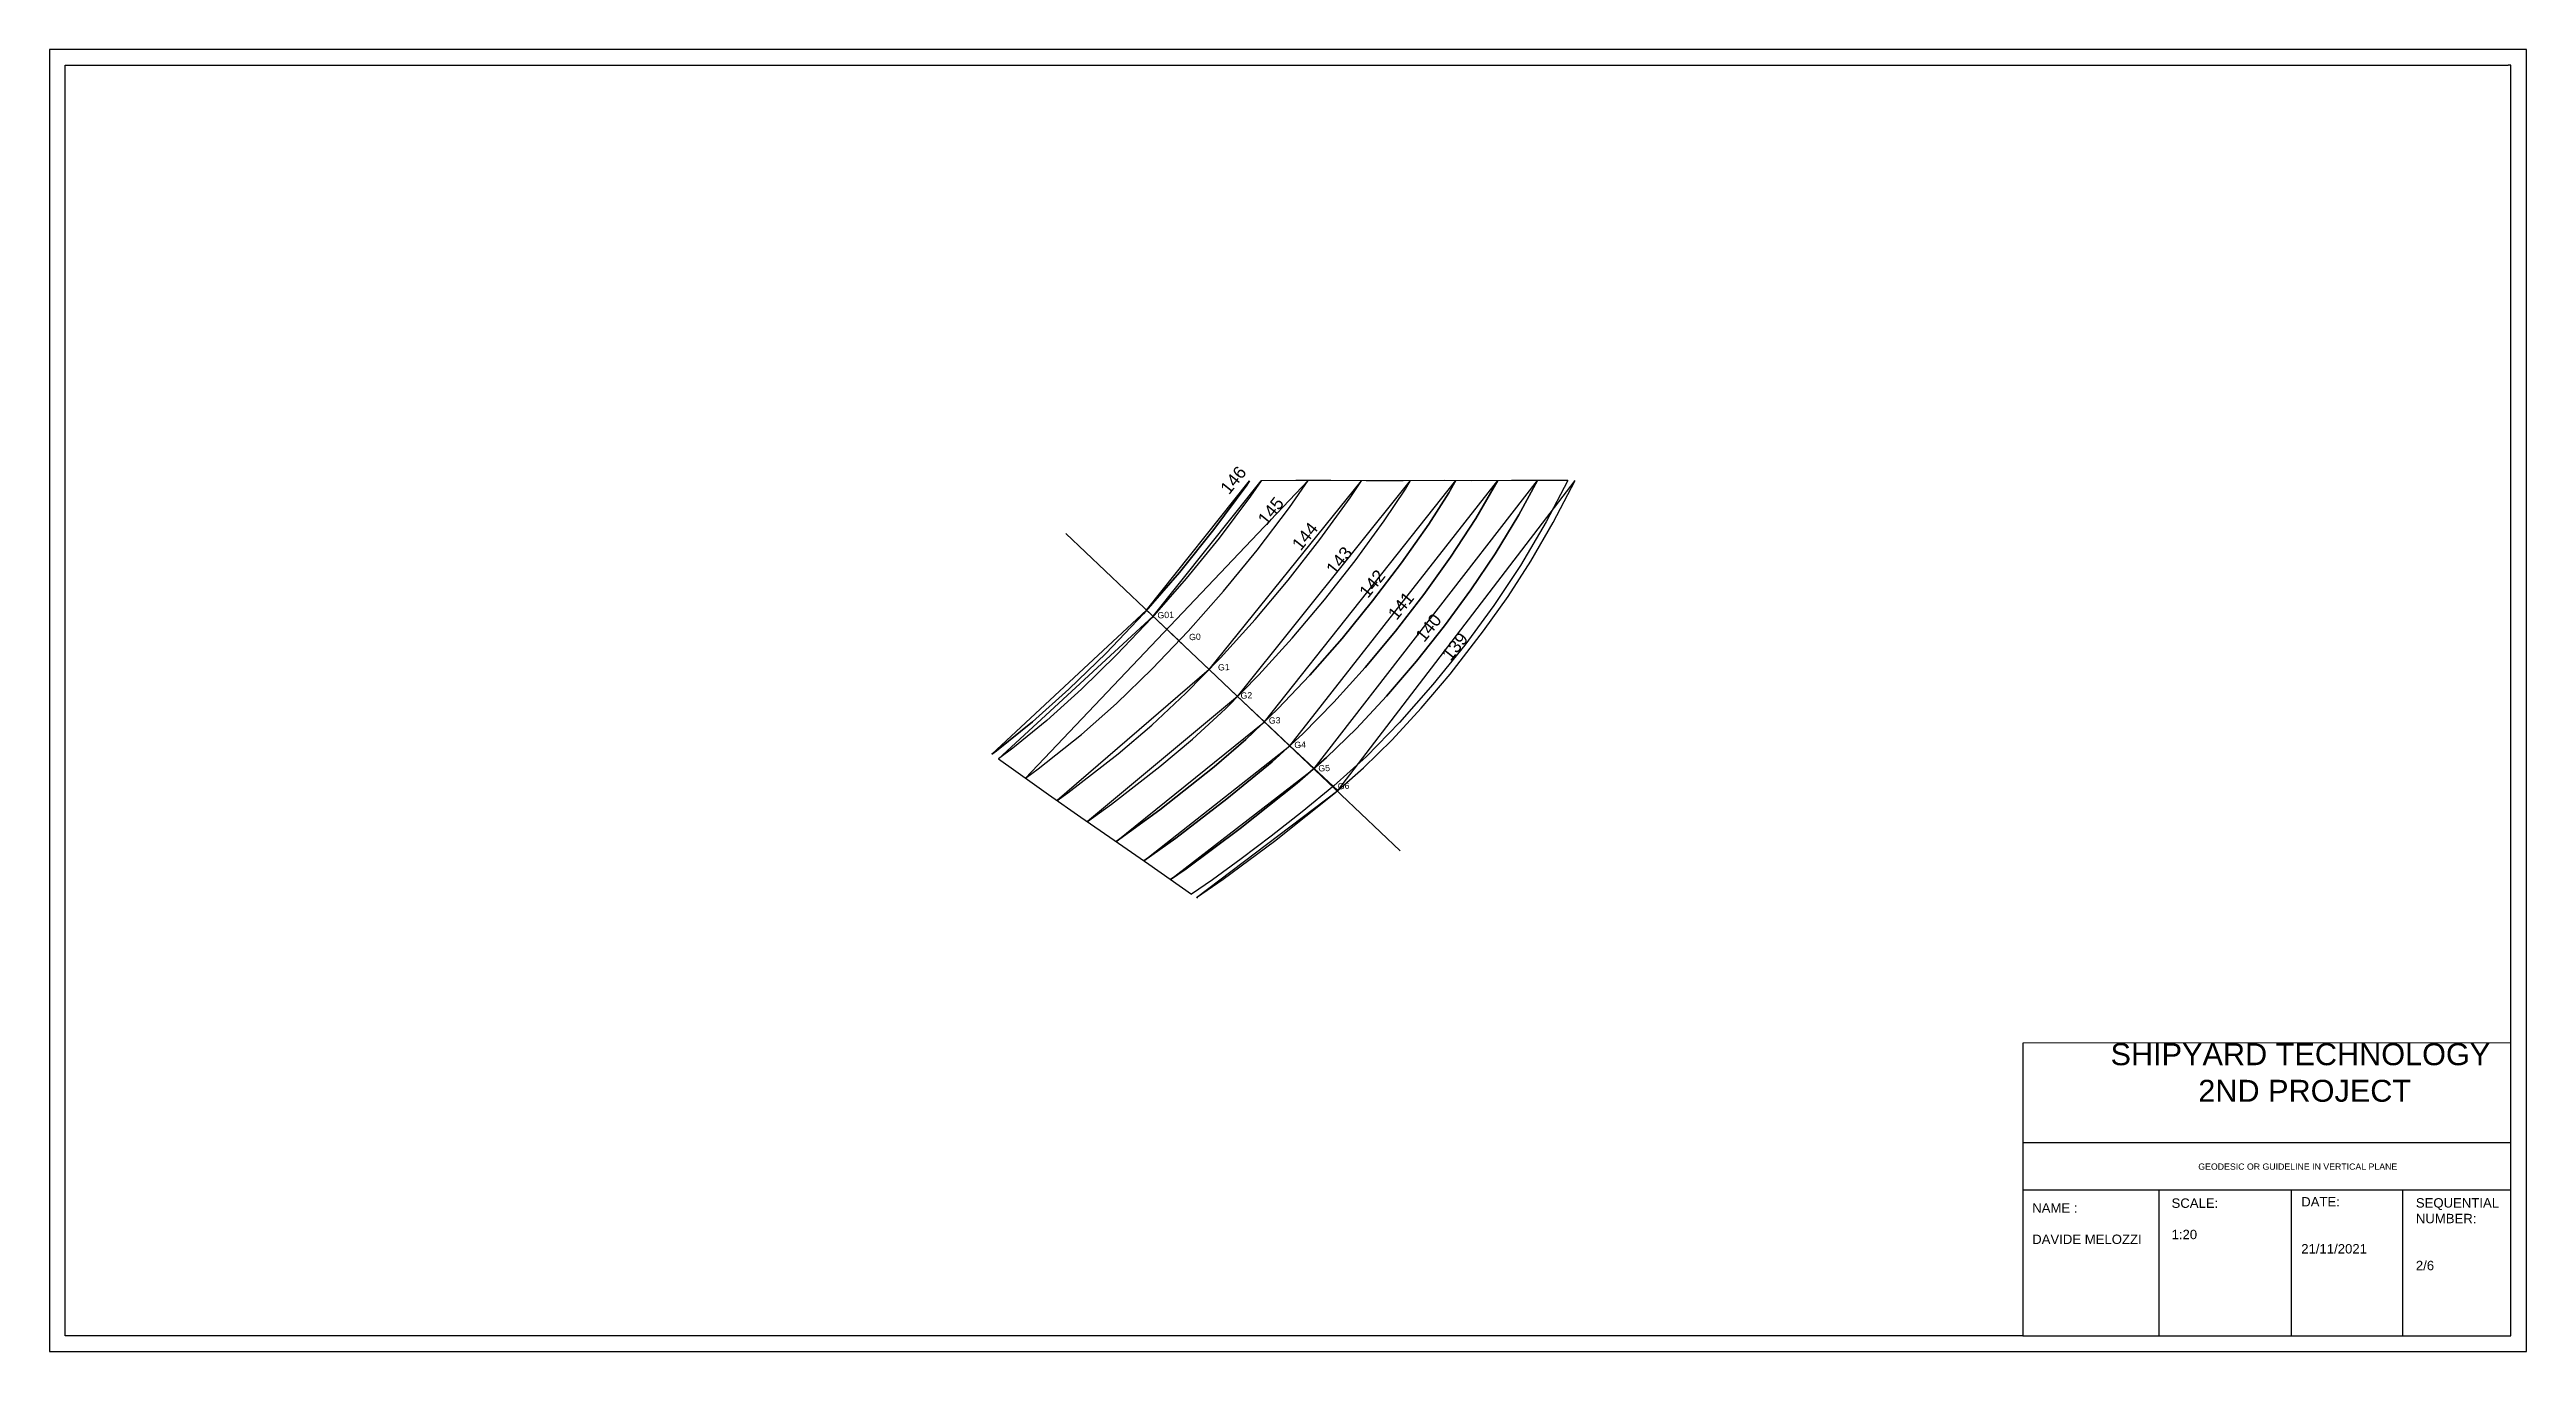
# Model space of a CAD drawing. Header units: inches. Extents: x 3110 to 11014, y 1520 to 5676.
import ezdxf

# ---------------------------------------------------------------- set-up
doc = ezdxf.new("R2010")
doc.units = ezdxf.units.IN
doc.header["$MEASUREMENT"] = 0
for name, color, linetype in [('AUX', 5, 'Continuous'), ('Frames[139-146]', 7, 'Continuous'), ('Leg_Aux', 7, 'Continuous'), ('Leg_Geodesica', 7, 'Continuous'), ('Plate', 1, 'Continuous')]:
    doc.layers.add(name, color=color, linetype=linetype)
for name, color, linetype, true_color in [('G0G1', 7, 'Continuous', 0x667d3a), ('G1G2', 7, 'Continuous', 0x60812a), ('G2G3', 7, 'Continuous', 0x629a50), ('G3G4', 7, 'Continuous', 0x6c9a5b), ('G4G5', 7, 'Continuous', 0x7aa648), ('G5G6', 7, 'Continuous', 0x86b16a), ('G_Up_Aux01', 7, 'Continuous', 0x004b69)]:
    doc.layers.add(name, color=color, linetype=linetype, true_color=true_color)
doc.styles.get("Standard").update_dxf_attribs({"font": 'Arial.ttf'})

msp = doc.modelspace()

# ---------------------------------------------------------------- linework, layer by layer
for p, q in [((3159.9, 5675.8), (3109.9, 5675.8)), ((3109.9, 5675.8), (3109.9, 1570.1)), ((11014, 5675.8), (3159.9, 5675.8)), ((3159.9, 1570.1), (3159.9, 5625.8)), ((3159.9, 5625.8), (10955.9, 5625.8)), ((10964, 5625.8), (10955.9, 5625.8)), ((10964, 1570.1), (10964, 5625.8)), ((11014, 5625.8), (11014, 5675.8)), ((11014, 1570.1), (11014, 5625.8)), ((6771.5, 2969.9), (6772.2, 2969.9)), ((6771.5, 2969.4), (6772.2, 2969.4)), ((6772.5, 2969.9), (6773.2, 2969.9)), ((6772.5, 2969.4), (6773.2, 2969.4)), ((6773.4, 2969.9), (6774.1, 2969.9)), ((6773.4, 2969.4), (6774.1, 2969.4)), ((10964, 2505.1), (9406.8, 2503.8)), ((9406.8, 2503.8), (9406.8, 1570.1)), ((10964, 1570.1), (10964, 2505.1)), ((9406.8, 2186.8), (10964, 2186.8)), ((9406.8, 2035.5), (10964, 2035.5)), ((9841, 2035.5), (9841, 1570.1)), ((10263.4, 2035.5), (10263.4, 1570.1)), ((10618.7, 2035.5), (10618.7, 1570.1)), ((3109.9, 1570.1), (3109.9, 1520.1)), ((3109.9, 1520.1), (11014, 1520.1)), ((9406.8, 1570.1), (3159.9, 1570.1)), ((9406.8, 1570.1), (10964, 1570.1)), ((11014, 1520.1), (11014, 1570.1))]:
    msp.add_line(p, q)
at = {"layer": 'AUX'}
for p, q in [((6224.4, 3350.2), (7126.1, 4299.9)), ((6224.4, 3350.2), (7126.1, 4299.9)), ((6610.7, 3886.4), (6939.2, 4299.4)), ((6631.5, 3866.6), (6976.6, 4299.4)), ((6810.3, 3696.9), (7296.3, 4299.5)), ((6900.9, 3611), (7453.2, 4299.7)), ((6986.5, 3530), (7597.6, 4300.1)), ((7067.8, 3453.5), (7731.8, 4300)), ((7145.6, 3380.8), (7857.7, 4299.9)), ((7221, 3310.9), (7978.7, 4300.2)), ((6352.7, 4131.3), (7420.3, 3117.8)), ((6610.7, 3886.4), (6117, 3426.4)), ((6138.2, 3411.4), (6631.5, 3866.6)), ((6675.3, 3825.1), (6675.3, 3825.1)), ((6810.3, 3696.9), (6325.3, 3278.5)), ((6900.9, 3611), (6421.6, 3211.5)), ((6514, 3147.6), (6986.5, 3530)), ((6601.9, 3086.4), (7067.8, 3453.5)), ((6687, 3026.8), (7145.6, 3380.8)), ((6769.7, 2968.9), (7221, 3310.9))]:
    msp.add_line(p, q, dxfattribs=at)
at = {"layer": 'Frames[139-146]'}
for points in [[(6939.2, 4299.4), (6930.1, 4285.7), (6825.5, 4143.6), (6715.6, 4006.5), (6600.5, 3874.6), (6481.4, 3749.1), (6362.9, 3633.8), (6246.2, 3529.8), (6132.1, 3437.6), (6117, 3426.4), (6132.1, 3437.6), (6246.2, 3529.8), (6362.9, 3633.8), (6481.4, 3749.1), (6600.5, 3874.6), (6715.6, 4006.5), (6825.5, 4143.6), (6930.1, 4285.7)], [(7597.6, 4300.1), (7574.9, 4261.2), (7511.2, 4161.1), (7424.3, 4037.2), (7332.1, 3915.6), (7234.5, 3796.1), (7132, 3679.2), (7029.1, 3570.9), (6927.1, 3473), (6826.1, 3385.8), (6652.7, 3249.1), (6514, 3147.6), (6652.7, 3249.1), (6826.1, 3385.8), (6927.1, 3473), (7029.1, 3570.9), (7132, 3679.2), (7234.5, 3796.1), (7332.1, 3915.6), (7424.3, 4037.2), (7511.2, 4161.1), (7574.9, 4261.2)], [(7731.8, 4300), (7661, 4178.5), (7580.5, 4054.9), (7495.7, 3936.5), (7405, 3819.3), (7308.5, 3703.6), (7208.7, 3592.6), (7109.7, 3492), (7011.7, 3402), (6867.2, 3283.9), (6704, 3159), (6601.9, 3086.4), (6704, 3159), (6867.2, 3283.9), (7011.7, 3402), (7109.7, 3492), (7208.7, 3592.6), (7308.5, 3703.6), (7405, 3819.3), (7495.7, 3936.5), (7580.5, 4054.9), (7661, 4178.5)], [(7857.7, 4299.9), (7798.4, 4190.9), (7722.9, 4066), (7645.3, 3950.7), (7561.6, 3836.6), (7471.8, 3723.2), (7376.3, 3611.4), (7280.3, 3508.1), (7185.3, 3415.5), (7091.6, 3333.7), (6909.7, 3189.1), (6736.8, 3061), (6687, 3026.8), (6736.8, 3061), (6909.7, 3189.1), (7091.6, 3333.7), (7185.3, 3415.5), (7280.3, 3508.1), (7376.3, 3611.4), (7471.8, 3723.2), (7561.6, 3836.6), (7645.3, 3950.7), (7722.9, 4066), (7798.4, 4190.9)]]:
    msp.add_lwpolyline(points, close=True, dxfattribs=at)
for points in [[(6224.4, 3350.2), (6264.8, 3380), (6402.9, 3489.9), (6515, 3588.8), (6628.7, 3698.7), (6743.7, 3819.2), (6856.2, 3946.5), (6963.8, 4078.1), (7066.4, 4214), (7126.1, 4299.9)], [(6325.3, 3278.5), (6359.5, 3303), (6519.5, 3427.3), (6627.2, 3518.9), (6736.3, 3621.3), (6846.7, 3734.2), (6956.9, 3856), (7062.9, 3982), (7164, 4111.3), (7260.5, 4244.6), (7296.3, 4299.5)], [(6359.5, 3303), (6359.5, 3303), (6519.5, 3427.3), (6627.2, 3518.9), (6736.3, 3621.3), (6846.7, 3734.2), (6956.9, 3856), (7062.9, 3982), (7164, 4111.3), (7260.5, 4244.6), (7296.2, 4299.5)], [(6421.6, 3211.5), (6498.7, 3267.2), (6652.9, 3386.9), (6756.9, 3474), (6862.2, 3571.6), (6968.5, 3679.6), (7075.3, 3797.4), (7178.2, 3919.3), (7276.2, 4044), (7369.1, 4171.3), (7436.7, 4272.6), (7453.2, 4299.7)], [(6421.6, 3211.5), (6498.7, 3267.2), (6652.9, 3386.9), (6756.9, 3474), (6862.2, 3571.6), (6968.5, 3679.6), (7075.3, 3797.4), (7178.2, 3919.3), (7276.2, 4044), (7369.1, 4171.3), (7436.7, 4272.6), (7453.2, 4299.7)], [(6769.7, 2968.9), (6855.5, 3028), (7018.5, 3149.1), (7213.3, 3304.1), (7303.1, 3382.9), (7394.4, 3472.6), (7487, 3573.2), (7579.2, 3682.3), (7686, 3820), (7764.2, 3930.4), (7836.8, 4042.7), (7908.2, 4165.8), (7978.7, 4300.2)], [(6769.7, 2968.9), (6855.5, 3028), (7018.5, 3149.1), (7213.3, 3304.1), (7303.1, 3382.9), (7394.4, 3472.6), (7487, 3573.2), (7579.2, 3682.3), (7686, 3820), (7764.2, 3930.4), (7836.8, 4042.7), (7908.2, 4165.8), (7978.7, 4300.2)]]:
    msp.add_lwpolyline(points, dxfattribs=at)
at = {"layer": 'G0G1'}
for p, q in [((6714.3, 3788), (6610.7, 3886.4)), ((6714.1, 3788.2), (6810.3, 3696.9))]:
    msp.add_line(p, q, dxfattribs=at)
at = {"layer": 'G1G2'}
msp.add_line((6900.9, 3611), (6810.3, 3696.9), dxfattribs=at)
at = {"layer": 'G2G3'}
msp.add_line((6986.5, 3530), (6900.9, 3611), dxfattribs=at)
at = {"layer": 'G3G4'}
msp.add_line((7067.8, 3453.5), (6986.5, 3530), dxfattribs=at)
at = {"layer": 'G4G5'}
msp.add_line((7145.6, 3380.8), (7067.8, 3453.5), dxfattribs=at)
at = {"layer": 'G5G6'}
msp.add_line((7221, 3310.9), (7145.6, 3380.8), dxfattribs=at)
at = {"layer": 'G_Up_Aux01'}
msp.add_lwpolyline([(6264.8, 3380), (6402.9, 3489.9), (6515, 3588.8), (6628.7, 3698.7), (6743.7, 3819.2), (6856.2, 3946.5), (6963.8, 4078.1), (7066.4, 4214), (7126.1, 4299.9)], dxfattribs=at)
at = {"layer": 'Plate'}
for points in [[(6976.6, 4299.4), (6942.2, 4250.2), (6842.1, 4116.4), (6737.2, 3987.1), (6627.7, 3862.3), (6514.7, 3743.3), (6402.5, 3633.8), (6291.9, 3534.5), (6183.5, 3445.8), (6138.2, 3411.4)], [(7955.3, 4300), (7886.2, 4168.6), (7803.9, 4029.1), (7718.9, 3901.5), (7625.9, 3775), (7524.6, 3648.9), (7417.8, 3527.2), (7312.4, 3419.2), (7208.6, 3325.3), (7107.1, 3242.6), (7008.5, 3165.1), (6912.9, 3092.8), (6820.7, 3025.6), (6754.2, 2979.5)], [(7955.3, 4300.2), (7895, 4299.7), (7775.5, 4300.2), (7647.1, 4299.6), (7562.6, 4300.5), (7429.4, 4299.5), (7311.1, 4299.4), (7198.6, 4300.1), (7087.3, 4299.9), (6976.6, 4299.4)], [(6138.2, 3411.4), (6193.4, 3372.5), (6297.9, 3297.7), (6401, 3225.7), (6506.8, 3152.6), (6618, 3075.3), (6754.2, 2979.5)]]:
    msp.add_lwpolyline(points, dxfattribs=at)

# ---------------------------------------------------------------- texts
at = {"attachment_point": 1}
for s, width, heights, insert, char_height in [('^ISHIPYARD TECHNOLOGY\\P^I^I2ND PROJECT ', 1557.199, [317], (9406.8, 2503.8), 70), ('\\P\\P^I^I^I^I^I^I^IGEODESIC OR GUIDELINE IN VERTICAL PLANE ', 1557.199, [0], (9406.8, 2186.8), 20), ('NAME :\\P\\PDAVIDE MELOZZI', 362.861, [0], (9436.8, 1993.2), 30), ('SCALE:\\P\\P1:20', 350.084, [0], (9881.5, 2008.5), 30), ('DATE:\\P\\P\\P21/11/2021', 299.124, [0], (10295.3, 2012.8), 30), ('SEQUENTIAL\\PNUMBER:\\P\\P\\P2/6', 282.032, [0], (10661.1, 2009.4), 30)]:
    msp.add_mtext_dynamic_manual_height_columns(s, width=width, gutter_width=1, heights=heights, dxfattribs=dict(at, insert=insert, char_height=char_height))
at = {"layer": 'Frames[139-146]', "linetype": 'Continuous'}
for s, p in [('146', (6873.7, 4252.6, 44161.3)), ('145', (6993.3, 4154.1, 44161.3)), ('144', (7102.4, 4073.2, 44161.3)), ('143', (7211.5, 3995.9, 44161.3)), ('142', (7317, 3922, 44161.3)), ('141', (7408.5, 3851.7, 44161.3)), ('140', (7496.4, 3781.3, 44161.3)), ('139', (7580.9, 3721.6, 44161.3))]:
    msp.add_text(s, height=40, rotation=51.25929, dxfattribs=at).set_placement(p)
at = {"layer": 'Leg_Aux', "linetype": 'Continuous', "char_height": 0.5, "attachment_point": 1, "rotation": 2.66095}
for s, insert in [("G'2", (6900.4, 3610.3)), ("G''2", (6906.8, 3606.2)), ("G'3", (6985.8, 3529.1)), ("G''3", (6992.9, 3525.4)), ("G'4", (7067, 3452.5)), ("G''4", (7072.2, 3449.5))]:
    msp.add_mtext_dynamic_manual_height_columns(s, width=375.323, gutter_width=500, heights=[85.9], dxfattribs=dict(at, insert=insert))
at = {"layer": 'Leg_Geodesica', "linetype": 'Continuous', "char_height": 20, "attachment_point": 1, "rotation": 2.66095}
for s, insert in [('G01', (6644.9, 3879.6)), ('G0', (6745.8, 3810.1)), ('G1', (6838, 3713.3)), ('G2', (6910.1, 3623.2)), ('G3', (7000.3, 3543.5)), ('G4', (7081.7, 3465.7)), ('G5', (7158.3, 3391)), ('G6', (7220.1, 3334.3))]:
    msp.add_mtext_dynamic_manual_height_columns(s, width=375.323, gutter_width=500, heights=[85.9], dxfattribs=dict(at, insert=insert))

doc.saveas('drawing.dxf')
